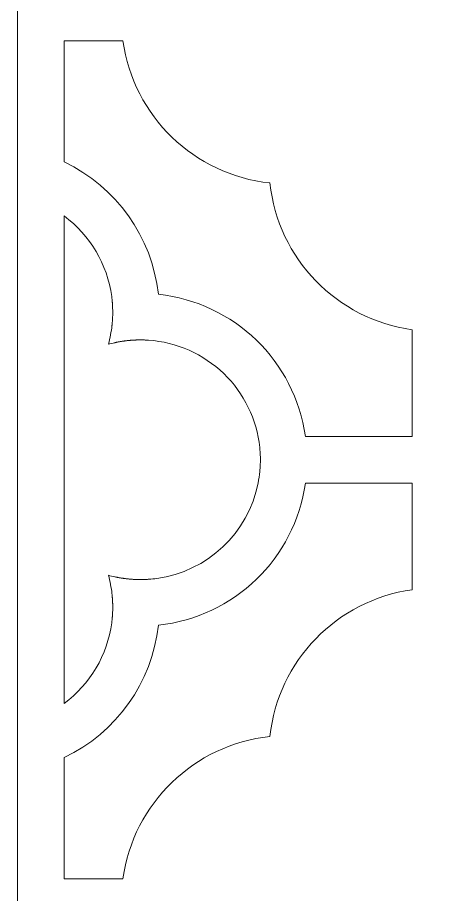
# Model space of a CAD drawing. Header units: centimetres. Extents: x -8.6 to 7.4, y -2.5 to 11.8.
# Drawn here: x -8.594 to -7.323, y -0.451 to 2.096 of the extents above; entities that cross this region are included whole.
import ezdxf

# ---------------------------------------------------------------- set-up
doc = ezdxf.new("R2010")
doc.units = ezdxf.units.CM
doc.header["$MEASUREMENT"] = 0
doc.layers.add('layer 1', color=7, linetype='Continuous')

msp = doc.modelspace()

# ---------------------------------------------------------------- linework, layer by layer
at = {"layer": 'layer 1', "lineweight": 9}
for points, knots in [([(-8.59369, 11.81631), (-8.59369, 11.81631), (-8.45848, 11.81631), (-8.45848, 11.81631), (-8.45848, 11.81631), (-8.45848, 11.81631), (-1.16645, 11.81631), (-1.16645, 11.81631), (-1.16645, 11.81631), (-1.16645, 11.81631), (-1.03124, 11.81631), (-1.03124, 11.81631), (-1.03124, 11.81631), (-1.03124, 11.81631), (-1.03124, 11.6811), (-1.03124, 11.6811), (-1.03124, 11.6811), (-1.03124, 11.6811), (-1.03124, -2.35212), (-1.03124, -2.35212), (-1.03124, -2.35212), (-1.03124, -2.35212), (-1.03124, -2.48733), (-1.03124, -2.48733), (-1.03124, -2.48733), (-1.03124, -2.48733), (-1.16645, -2.48733), (-1.16645, -2.48733), (-1.16645, -2.48733), (-1.16645, -2.48733), (-8.45848, -2.48733), (-8.45848, -2.48733), (-8.45848, -2.48733), (-8.45848, -2.48733), (-8.59369, -2.48733), (-8.59369, -2.48733), (-8.59369, -2.48733), (-8.59369, -2.48733), (-8.59369, -2.35212), (-8.59369, -2.35212), (-8.59369, -2.35212), (-8.59369, -2.35212), (-8.59369, 11.6811), (-8.59369, 11.6811), (-8.59369, 11.6811), (-8.59369, 11.6811), (-8.59369, 11.81631), (-8.59369, 11.81631)], [0, 0, 0, 0, 0.0769231, 0.0769231, 0.0769231, 0.0769231, 0.1538462, 0.1538462, 0.1538462, 0.1538462, 0.2307692, 0.2307692, 0.2307692, 0.2307692, 0.3076923, 0.3076923, 0.3076923, 0.3076923, 0.3846154, 0.3846154, 0.3846154, 0.3846154, 0.4615385, 0.4615385, 0.4615385, 0.4615385, 0.5384615, 0.5384615, 0.5384615, 0.5384615, 0.6153846, 0.6153846, 0.6153846, 0.6153846, 0.6923077, 0.6923077, 0.6923077, 0.6923077, 0.7692308, 0.7692308, 0.7692308, 0.7692308, 0.8461538, 0.8461538, 0.8461538, 0.8461538, 1, 1, 1, 1]), ([(-8.45848, 2.02809), (-8.45848, 2.02809), (-8.44548, 2.02809), (-8.44548, 2.02809), (-8.44548, 2.02809), (-8.44548, 2.02809), (-8.35329, 2.02809), (-8.35329, 2.02809), (-8.35329, 2.02809), (-8.35329, 2.02809), (-8.28814, 2.02809), (-8.28814, 2.02809), (-8.28814, 2.02809), (-8.25733, 1.8089), (-8.0818, 1.63877), (-7.86171, 1.61523), (-7.86171, 1.61523), (-7.83801, 1.39517), (-7.66808, 1.21946), (-7.44887, 1.18882), (-7.44887, 1.18882), (-7.44887, 1.18882), (-7.44887, 1.12353), (-7.44887, 1.12353), (-7.44887, 1.12353), (-7.44887, 1.12353), (-7.44887, 1.09024), (-7.44887, 1.09024), (-7.44887, 1.09024), (-7.44887, 1.09024), (-7.44887, 0.99169), (-7.44887, 0.99169), (-7.44887, 0.99169), (-7.44887, 0.99169), (-7.44887, 0.87888), (-7.44887, 0.87888), (-7.44887, 0.87888), (-7.44887, 0.87888), (-7.60384, 0.87888), (-7.60384, 0.87888), (-7.60384, 0.87888), (-7.60384, 0.87888), (-7.7588, 0.87888), (-7.7588, 0.87888), (-7.7588, 0.87888), (-7.78961, 1.09807), (-7.96514, 1.2682), (-8.18523, 1.29173), (-8.18523, 1.29173), (-8.20348, 1.45869), (-8.30679, 1.60417), (-8.45848, 1.67626), (-8.45848, 1.67626), (-8.45848, 1.67626), (-8.45848, 2.02809), (-8.45848, 2.02809)], [0, 0, 0, 0, 0.0666667, 0.0666667, 0.0666667, 0.0666667, 0.1333333, 0.1333333, 0.1333333, 0.1333333, 0.2, 0.2, 0.2, 0.2, 0.2666667, 0.2666667, 0.2666667, 0.2666667, 0.3333333, 0.3333333, 0.3333333, 0.3333333, 0.4, 0.4, 0.4, 0.4, 0.4666667, 0.4666667, 0.4666667, 0.4666667, 0.5333333, 0.5333333, 0.5333333, 0.5333333, 0.6, 0.6, 0.6, 0.6, 0.6666667, 0.6666667, 0.6666667, 0.6666667, 0.7333333, 0.7333333, 0.7333333, 0.7333333, 0.8, 0.8, 0.8, 0.8, 0.8666667, 0.8666667, 0.8666667, 0.8666667, 1, 1, 1, 1]), ([(-8.45848, 1.51931), (-8.38298, 1.46326), (-8.33328, 1.37902), (-8.32069, 1.28583), (-8.32069, 1.28583), (-8.32069, 1.28583), (-8.32049, 1.28436), (-8.32049, 1.28436), (-8.32049, 1.28436), (-8.32049, 1.28436), (-8.32032, 1.28289), (-8.32032, 1.28289), (-8.32032, 1.28289), (-8.32032, 1.28289), (-8.31996, 1.27993), (-8.31996, 1.27993), (-8.31996, 1.27993), (-8.31996, 1.27993), (-8.3197, 1.27772), (-8.3197, 1.27772), (-8.3197, 1.27772), (-8.3197, 1.27772), (-8.31953, 1.27627), (-8.31953, 1.27627), (-8.31953, 1.27627), (-8.31953, 1.27627), (-8.31932, 1.27403), (-8.31932, 1.27403), (-8.31932, 1.27403), (-8.31932, 1.27403), (-8.31914, 1.27215), (-8.31914, 1.27215), (-8.31914, 1.27215), (-8.31914, 1.27215), (-8.31898, 1.27034), (-8.31898, 1.27034), (-8.31898, 1.27034), (-8.31898, 1.27034), (-8.31886, 1.26885), (-8.31886, 1.26885), (-8.31886, 1.26885), (-8.31886, 1.26885), (-8.31875, 1.26759), (-8.31875, 1.26759), (-8.31875, 1.26759), (-8.31875, 1.26759), (-8.31862, 1.26587), (-8.31862, 1.26587), (-8.31862, 1.26587), (-8.31862, 1.26587), (-8.31818, 1.25918), (-8.31818, 1.25918), (-8.31818, 1.25918), (-8.31818, 1.25918), (-8.31809, 1.25769), (-8.31809, 1.25769), (-8.31809, 1.25769), (-8.31809, 1.25769), (-8.31804, 1.25619), (-8.31804, 1.25619), (-8.31804, 1.25619), (-8.31804, 1.25619), (-8.31795, 1.25469), (-8.31795, 1.25469), (-8.31795, 1.25469), (-8.31795, 1.25469), (-8.3179, 1.25319), (-8.3179, 1.25319), (-8.3179, 1.25319), (-8.3179, 1.25319), (-8.31783, 1.25099), (-8.31783, 1.25099), (-8.31783, 1.25099), (-8.31783, 1.25099), (-8.31769, 1.246), (-8.31769, 1.246), (-8.31769, 1.246), (-8.31769, 1.246), (-8.31768, 1.24412), (-8.31768, 1.24412), (-8.31768, 1.24412), (-8.31768, 1.24412), (-8.31762, 1.24185), (-8.31762, 1.24185), (-8.31762, 1.24185), (-8.31762, 1.24185), (-8.3176, 1.23961), (-8.3176, 1.23961), (-8.3176, 1.23961), (-8.3176, 1.23961), (-8.31762, 1.23811), (-8.31762, 1.23811), (-8.31762, 1.23811), (-8.31762, 1.23811), (-8.31762, 1.2366), (-8.31762, 1.2366), (-8.31762, 1.2366), (-8.31762, 1.2366), (-8.31768, 1.23509), (-8.31768, 1.23509), (-8.31768, 1.23509), (-8.31768, 1.23509), (-8.31768, 1.2336), (-8.31768, 1.2336), (-8.31768, 1.2336), (-8.31768, 1.2336), (-8.31771, 1.23209), (-8.31771, 1.23209), (-8.31771, 1.23209), (-8.31771, 1.23209), (-8.31774, 1.2306), (-8.31774, 1.2306), (-8.31774, 1.2306), (-8.31774, 1.2306), (-8.31778, 1.22909), (-8.31778, 1.22909), (-8.31778, 1.22909), (-8.31778, 1.22909), (-8.31783, 1.22761), (-8.31783, 1.22761), (-8.31783, 1.22761), (-8.31783, 1.22761), (-8.3179, 1.2261), (-8.3179, 1.2261), (-8.3179, 1.2261), (-8.3179, 1.2261), (-8.31795, 1.22461), (-8.31795, 1.22461), (-8.31795, 1.22461), (-8.31795, 1.22461), (-8.31804, 1.2231), (-8.31804, 1.2231), (-8.31804, 1.2231), (-8.31804, 1.2231), (-8.31809, 1.22164), (-8.31809, 1.22164), (-8.31809, 1.22164), (-8.31809, 1.22164), (-8.31818, 1.22013), (-8.31818, 1.22013), (-8.31818, 1.22013), (-8.31818, 1.22013), (-8.31825, 1.21866), (-8.31825, 1.21866), (-8.31825, 1.21866), (-8.31825, 1.21866), (-8.31835, 1.21716), (-8.31835, 1.21716), (-8.31835, 1.21716), (-8.31835, 1.21716), (-8.31843, 1.2157), (-8.31843, 1.2157), (-8.31843, 1.2157), (-8.31843, 1.2157), (-8.31855, 1.21419), (-8.31855, 1.21419), (-8.31855, 1.21419), (-8.31855, 1.21419), (-8.31865, 1.21274), (-8.31865, 1.21274), (-8.31865, 1.21274), (-8.31865, 1.21274), (-8.31878, 1.21123), (-8.31878, 1.21123), (-8.31878, 1.21123), (-8.31878, 1.21123), (-8.3189, 1.20977), (-8.3189, 1.20977), (-8.3189, 1.20977), (-8.3189, 1.20977), (-8.31906, 1.20828), (-8.31906, 1.20828), (-8.31906, 1.20828), (-8.31906, 1.20828), (-8.31917, 1.20681), (-8.31917, 1.20681), (-8.31917, 1.20681), (-8.31917, 1.20681), (-8.31931, 1.20535), (-8.31931, 1.20535), (-8.31931, 1.20535), (-8.31931, 1.20535), (-8.31943, 1.2039), (-8.31943, 1.2039), (-8.31943, 1.2039), (-8.31943, 1.2039), (-8.3196, 1.20242), (-8.3196, 1.20242), (-8.3196, 1.20242), (-8.3196, 1.20242), (-8.31976, 1.20096), (-8.31976, 1.20096), (-8.31976, 1.20096), (-8.32177, 1.18266), (-8.32525, 1.16454), (-8.33016, 1.1468), (-8.33016, 1.1468), (-8.32414, 1.14843), (-8.31808, 1.14991), (-8.31199, 1.15125), (-8.31199, 1.15125), (-8.31199, 1.15125), (-8.31057, 1.15157), (-8.31057, 1.15157), (-8.31057, 1.15157), (-8.31057, 1.15157), (-8.30915, 1.15185), (-8.30915, 1.15185), (-8.30915, 1.15185), (-8.30915, 1.15185), (-8.30773, 1.15218), (-8.30773, 1.15218), (-8.30773, 1.15218), (-8.30773, 1.15218), (-8.30631, 1.15244), (-8.30631, 1.15244), (-8.30631, 1.15244), (-8.30631, 1.15244), (-8.3049, 1.15273), (-8.3049, 1.15273), (-8.3049, 1.15273), (-8.3049, 1.15273), (-8.30348, 1.15301), (-8.30348, 1.15301), (-8.30348, 1.15301), (-8.30348, 1.15301), (-8.30205, 1.15329), (-8.30205, 1.15329), (-8.30205, 1.15329), (-8.30205, 1.15329), (-8.30063, 1.15354), (-8.30063, 1.15354), (-8.30063, 1.15354), (-8.30063, 1.15354), (-8.29918, 1.15381), (-8.29918, 1.15381), (-8.29918, 1.15381), (-8.29918, 1.15381), (-8.29777, 1.15406), (-8.29777, 1.15406), (-8.29777, 1.15406), (-8.29777, 1.15406), (-8.29631, 1.15433), (-8.29631, 1.15433), (-8.29631, 1.15433), (-8.29631, 1.15433), (-8.29489, 1.15454), (-8.29489, 1.15454), (-8.29489, 1.15454), (-8.29489, 1.15454), (-8.29344, 1.15479), (-8.29344, 1.15479), (-8.29344, 1.15479), (-8.29344, 1.15479), (-8.292, 1.15502), (-8.292, 1.15502), (-8.292, 1.15502), (-8.292, 1.15502), (-8.29055, 1.15526), (-8.29055, 1.15526), (-8.29055, 1.15526), (-8.29055, 1.15526), (-8.28912, 1.15547), (-8.28912, 1.15547), (-8.28912, 1.15547), (-8.28912, 1.15547), (-8.28766, 1.15569), (-8.28766, 1.15569), (-8.28766, 1.15569), (-8.28766, 1.15569), (-8.28619, 1.1559), (-8.28619, 1.1559), (-8.28619, 1.1559), (-8.28619, 1.1559), (-8.28474, 1.15612), (-8.28474, 1.15612), (-8.28474, 1.15612), (-8.28474, 1.15612), (-8.2833, 1.15628), (-8.2833, 1.15628), (-8.2833, 1.15628), (-8.2833, 1.15628), (-8.28184, 1.1565), (-8.28184, 1.1565), (-8.28184, 1.1565), (-8.28184, 1.1565), (-8.28038, 1.15665), (-8.28038, 1.15665), (-8.28038, 1.15665), (-8.28038, 1.15665), (-8.27892, 1.15686), (-8.27892, 1.15686), (-8.27892, 1.15686), (-8.27892, 1.15686), (-8.27747, 1.15703), (-8.27747, 1.15703), (-8.27747, 1.15703), (-8.27747, 1.15703), (-8.276, 1.1572), (-8.276, 1.1572), (-8.276, 1.1572), (-8.276, 1.1572), (-8.27454, 1.15735), (-8.27454, 1.15735), (-8.27454, 1.15735), (-8.27454, 1.15735), (-8.27306, 1.15752), (-8.27306, 1.15752), (-8.27306, 1.15752), (-8.27306, 1.15752), (-8.27161, 1.15764), (-8.27161, 1.15764), (-8.27161, 1.15764), (-8.27161, 1.15764), (-8.27015, 1.15779), (-8.27015, 1.15779), (-8.27015, 1.15779), (-8.27015, 1.15779), (-8.26869, 1.15792), (-8.26869, 1.15792), (-8.26869, 1.15792), (-8.26869, 1.15792), (-8.26719, 1.15805), (-8.26719, 1.15805), (-8.26719, 1.15805), (-8.26719, 1.15805), (-8.26573, 1.15818), (-8.26573, 1.15818), (-8.26573, 1.15818), (-8.26573, 1.15818), (-8.26422, 1.15831), (-8.26422, 1.15831), (-8.26422, 1.15831), (-8.26422, 1.15831), (-8.26277, 1.15841), (-8.26277, 1.15841), (-8.26277, 1.15841), (-8.26277, 1.15841), (-8.26126, 1.15853), (-8.26126, 1.15853), (-8.26126, 1.15853), (-8.26126, 1.15853), (-8.25981, 1.15862), (-8.25981, 1.15862), (-8.25981, 1.15862), (-8.25981, 1.15862), (-8.2583, 1.15871), (-8.2583, 1.15871), (-8.2583, 1.15871), (-8.2583, 1.15871), (-8.25683, 1.1588), (-8.25683, 1.1588), (-8.25683, 1.1588), (-8.25683, 1.1588), (-8.25532, 1.15887), (-8.25532, 1.15887), (-8.25532, 1.15887), (-8.25532, 1.15887), (-8.25386, 1.15892), (-8.25386, 1.15892), (-8.25386, 1.15892), (-8.25386, 1.15892), (-8.25235, 1.15901), (-8.25235, 1.15901), (-8.25235, 1.15901), (-8.25235, 1.15901), (-8.25086, 1.15906), (-8.25086, 1.15906), (-8.25086, 1.15906), (-8.25086, 1.15906), (-8.24935, 1.15915), (-8.24935, 1.15915), (-8.24935, 1.15915), (-8.24935, 1.15915), (-8.24787, 1.15918), (-8.24787, 1.15918), (-8.24787, 1.15918), (-8.24787, 1.15918), (-8.24636, 1.15922), (-8.24636, 1.15922), (-8.24636, 1.15922), (-8.24636, 1.15922), (-8.24487, 1.15925), (-8.24487, 1.15925), (-8.24487, 1.15925), (-8.24487, 1.15925), (-8.24336, 1.15928), (-8.24336, 1.15928), (-8.24336, 1.15928), (-8.24336, 1.15928), (-8.24187, 1.15928), (-8.24187, 1.15928), (-8.24187, 1.15928), (-8.24187, 1.15928), (-8.24036, 1.15934), (-8.24036, 1.15934), (-8.24036, 1.15934), (-8.24036, 1.15934), (-8.23887, 1.15934), (-8.23887, 1.15934), (-8.23887, 1.15934), (-8.23887, 1.15934), (-8.23735, 1.15936), (-8.23735, 1.15936), (-8.23735, 1.15936), (-8.23735, 1.15936), (-8.23584, 1.15934), (-8.23584, 1.15934), (-8.23584, 1.15934), (-8.23584, 1.15934), (-8.23402, 1.15932), (-8.23402, 1.15932), (-8.23402, 1.15932), (-8.23402, 1.15932), (-8.23208, 1.15928), (-8.23208, 1.15928), (-8.23208, 1.15928), (-8.23208, 1.15928), (-8.22564, 1.15913), (-8.22564, 1.15913), (-8.22564, 1.15913), (-8.22564, 1.15913), (-8.22379, 1.15905), (-8.22379, 1.15905), (-8.22379, 1.15905), (-8.22379, 1.15905), (-8.21706, 1.15872), (-8.21706, 1.15872), (-8.21706, 1.15872), (-8.21706, 1.15872), (-8.21557, 1.15863), (-8.21557, 1.15863), (-8.21557, 1.15863), (-8.21557, 1.15863), (-8.21406, 1.15855), (-8.21406, 1.15855), (-8.21406, 1.15855), (-8.13213, 1.15292), (-8.05477, 1.11854), (-7.99565, 1.06154), (-7.99565, 1.06154), (-7.93652, 1.00452), (-7.89948, 0.92836), (-7.8911, 0.84664), (-7.8911, 0.84664), (-7.8911, 0.84664), (-7.8906, 0.84136), (-7.8906, 0.84136), (-7.8906, 0.84136), (-7.8906, 0.84136), (-7.89043, 0.83923), (-7.89043, 0.83923), (-7.89043, 0.83923), (-7.89006, 0.83443), (-7.88977, 0.82962), (-7.88957, 0.8248), (-7.88957, 0.8248), (-7.88957, 0.8248), (-7.88952, 0.82319), (-7.88952, 0.82319), (-7.88952, 0.82319), (-7.88952, 0.82319), (-7.88943, 0.82105), (-7.88943, 0.82105), (-7.88943, 0.82105), (-7.88943, 0.82105), (-7.88935, 0.81797), (-7.88935, 0.81797), (-7.88935, 0.81797), (-7.88935, 0.81797), (-7.88934, 0.81631), (-7.88934, 0.81631), (-7.88934, 0.81631), (-7.88934, 0.81631), (-7.8893, 0.81457), (-7.8893, 0.81457), (-7.8893, 0.81457), (-7.8893, 0.81457), (-7.88929, 0.81237), (-7.88929, 0.81237), (-7.88929, 0.81237), (-7.88929, 0.81237), (-7.88929, 0.81022), (-7.88929, 0.81022), (-7.88929, 0.81022), (-7.88929, 0.81022), (-7.8893, 0.80808), (-7.8893, 0.80808), (-7.8893, 0.80808), (-7.8893, 0.80808), (-7.88934, 0.80635), (-7.88934, 0.80635), (-7.88934, 0.80635), (-7.88934, 0.80635), (-7.88935, 0.80483), (-7.88935, 0.80483), (-7.88935, 0.80483), (-7.88935, 0.80483), (-7.88939, 0.80268), (-7.88939, 0.80268), (-7.88939, 0.80268), (-7.88939, 0.80268), (-7.88947, 0.80051), (-7.88947, 0.80051), (-7.88947, 0.80051), (-7.88947, 0.80051), (-7.88952, 0.79903), (-7.88952, 0.79903), (-7.88952, 0.79903), (-7.88973, 0.79346), (-7.89006, 0.7879), (-7.89051, 0.78234), (-7.89051, 0.78234), (-7.89051, 0.78234), (-7.89097, 0.77702), (-7.89097, 0.77702), (-7.89097, 0.77702), (-7.89212, 0.76586), (-7.89376, 0.75474), (-7.89588, 0.74372), (-7.89588, 0.74372), (-7.92451, 0.59807), (-8.04272, 0.48667), (-8.18977, 0.46649), (-8.18977, 0.46649), (-8.19747, 0.46543), (-8.2052, 0.46464), (-8.21296, 0.4641), (-8.21296, 0.4641), (-8.21296, 0.4641), (-8.21479, 0.46398), (-8.21479, 0.46398), (-8.21479, 0.46398), (-8.21479, 0.46398), (-8.2163, 0.46388), (-8.2163, 0.46388), (-8.2163, 0.46388), (-8.2163, 0.46388), (-8.22379, 0.46351), (-8.22379, 0.46351), (-8.22379, 0.46351), (-8.22379, 0.46351), (-8.22564, 0.46344), (-8.22564, 0.46344), (-8.22564, 0.46344), (-8.22564, 0.46344), (-8.23097, 0.46329), (-8.23097, 0.46329), (-8.23097, 0.46329), (-8.23097, 0.46329), (-8.23284, 0.46327), (-8.23284, 0.46327), (-8.23284, 0.46327), (-8.23284, 0.46327), (-8.23511, 0.46324), (-8.23511, 0.46324), (-8.23511, 0.46324), (-8.23511, 0.46324), (-8.23735, 0.4632), (-8.23735, 0.4632), (-8.23735, 0.4632), (-8.23735, 0.4632), (-8.23887, 0.46324), (-8.23887, 0.46324), (-8.23887, 0.46324), (-8.23887, 0.46324), (-8.24036, 0.46324), (-8.24036, 0.46324), (-8.24036, 0.46324), (-8.24036, 0.46324), (-8.24187, 0.46327), (-8.24187, 0.46327), (-8.24187, 0.46327), (-8.24187, 0.46327), (-8.24336, 0.46327), (-8.24336, 0.46327), (-8.24336, 0.46327), (-8.24336, 0.46327), (-8.24487, 0.46331), (-8.24487, 0.46331), (-8.24487, 0.46331), (-8.24487, 0.46331), (-8.24636, 0.46334), (-8.24636, 0.46334), (-8.24636, 0.46334), (-8.24636, 0.46334), (-8.24787, 0.46337), (-8.24787, 0.46337), (-8.24787, 0.46337), (-8.24787, 0.46337), (-8.24935, 0.46342), (-8.24935, 0.46342), (-8.24935, 0.46342), (-8.24935, 0.46342), (-8.25086, 0.4635), (-8.25086, 0.4635), (-8.25086, 0.4635), (-8.25086, 0.4635), (-8.25235, 0.46355), (-8.25235, 0.46355), (-8.25235, 0.46355), (-8.25235, 0.46355), (-8.25386, 0.46364), (-8.25386, 0.46364), (-8.25386, 0.46364), (-8.25386, 0.46364), (-8.25532, 0.46369), (-8.25532, 0.46369), (-8.25532, 0.46369), (-8.25532, 0.46369), (-8.25683, 0.46378), (-8.25683, 0.46378), (-8.25683, 0.46378), (-8.25683, 0.46378), (-8.25829, 0.46385), (-8.25829, 0.46385), (-8.25829, 0.46385), (-8.25829, 0.46385), (-8.25979, 0.46395), (-8.25979, 0.46395), (-8.25979, 0.46395), (-8.25979, 0.46395), (-8.26125, 0.46403), (-8.26125, 0.46403), (-8.26125, 0.46403), (-8.26125, 0.46403), (-8.26276, 0.46415), (-8.26276, 0.46415), (-8.26276, 0.46415), (-8.26276, 0.46415), (-8.26421, 0.46425), (-8.26421, 0.46425), (-8.26421, 0.46425), (-8.26421, 0.46425), (-8.26572, 0.46438), (-8.26572, 0.46438), (-8.26572, 0.46438), (-8.26572, 0.46438), (-8.26717, 0.4645), (-8.26717, 0.4645), (-8.26717, 0.4645), (-8.26717, 0.4645), (-8.26866, 0.46465), (-8.26866, 0.46465), (-8.26866, 0.46465), (-8.26866, 0.46465), (-8.27012, 0.46477), (-8.27012, 0.46477), (-8.27012, 0.46477), (-8.27012, 0.46477), (-8.27158, 0.46492), (-8.27158, 0.46492), (-8.27158, 0.46492), (-8.27158, 0.46492), (-8.27304, 0.46504), (-8.27304, 0.46504), (-8.27304, 0.46504), (-8.27304, 0.46504), (-8.27452, 0.46521), (-8.27452, 0.46521), (-8.27452, 0.46521), (-8.27452, 0.46521), (-8.27597, 0.46537), (-8.27597, 0.46537), (-8.27597, 0.46537), (-8.27597, 0.46537), (-8.27743, 0.46555), (-8.27743, 0.46555), (-8.27743, 0.46555), (-8.27743, 0.46555), (-8.2789, 0.46571), (-8.2789, 0.46571), (-8.2789, 0.46571), (-8.2789, 0.46571), (-8.28035, 0.46591), (-8.28035, 0.46591), (-8.28035, 0.46591), (-8.28035, 0.46591), (-8.28181, 0.46607), (-8.28181, 0.46607), (-8.28181, 0.46607), (-8.28181, 0.46607), (-8.28328, 0.46627), (-8.28328, 0.46627), (-8.28328, 0.46627), (-8.28328, 0.46627), (-8.2847, 0.46644), (-8.2847, 0.46644), (-8.2847, 0.46644), (-8.2847, 0.46644), (-8.28615, 0.46666), (-8.28615, 0.46666), (-8.28615, 0.46666), (-8.28615, 0.46666), (-8.28761, 0.46686), (-8.28761, 0.46686), (-8.28761, 0.46686), (-8.28761, 0.46686), (-8.28908, 0.4671), (-8.28908, 0.4671), (-8.28908, 0.4671), (-8.28908, 0.4671), (-8.29051, 0.4673), (-8.29051, 0.4673), (-8.29051, 0.4673), (-8.29051, 0.4673), (-8.29197, 0.46754), (-8.29197, 0.46754), (-8.29197, 0.46754), (-8.29197, 0.46754), (-8.29338, 0.46777), (-8.29338, 0.46777), (-8.29338, 0.46777), (-8.29338, 0.46777), (-8.29485, 0.46802), (-8.29485, 0.46802), (-8.29485, 0.46802), (-8.29485, 0.46802), (-8.29627, 0.46823), (-8.29627, 0.46823), (-8.29627, 0.46823), (-8.29627, 0.46823), (-8.29773, 0.46851), (-8.29773, 0.46851), (-8.29773, 0.46851), (-8.29773, 0.46851), (-8.29915, 0.46875), (-8.29915, 0.46875), (-8.29915, 0.46875), (-8.29915, 0.46875), (-8.30058, 0.46904), (-8.30058, 0.46904), (-8.30058, 0.46904), (-8.30058, 0.46904), (-8.302, 0.46927), (-8.302, 0.46927), (-8.302, 0.46927), (-8.302, 0.46927), (-8.30341, 0.46956), (-8.30341, 0.46956), (-8.30341, 0.46956), (-8.30341, 0.46956), (-8.30485, 0.46983), (-8.30485, 0.46983), (-8.30485, 0.46983), (-8.30485, 0.46983), (-8.30626, 0.47011), (-8.30626, 0.47011), (-8.30626, 0.47011), (-8.30626, 0.47011), (-8.30768, 0.47038), (-8.30768, 0.47038), (-8.30768, 0.47038), (-8.30768, 0.47038), (-8.3091, 0.4707), (-8.3091, 0.4707), (-8.3091, 0.4707), (-8.3091, 0.4707), (-8.31052, 0.47099), (-8.31052, 0.47099), (-8.31052, 0.47099), (-8.31052, 0.47099), (-8.31194, 0.47132), (-8.31194, 0.47132), (-8.31194, 0.47132), (-8.31803, 0.47263), (-8.32408, 0.47412), (-8.33009, 0.47576), (-8.33009, 0.47576), (-8.32524, 0.45801), (-8.32179, 0.43989), (-8.31977, 0.4216), (-8.31977, 0.4216), (-8.31977, 0.4216), (-8.31961, 0.42014), (-8.31961, 0.42014), (-8.31961, 0.42014), (-8.31961, 0.42014), (-8.31945, 0.41867), (-8.31945, 0.41867), (-8.31945, 0.41867), (-8.31945, 0.41867), (-8.31932, 0.4172), (-8.31932, 0.4172), (-8.31932, 0.4172), (-8.31932, 0.4172), (-8.31917, 0.41575), (-8.31917, 0.41575), (-8.31917, 0.41575), (-8.31917, 0.41575), (-8.31906, 0.41429), (-8.31906, 0.41429), (-8.31906, 0.41429), (-8.31906, 0.41429), (-8.3189, 0.41279), (-8.3189, 0.41279), (-8.3189, 0.41279), (-8.3189, 0.41279), (-8.31878, 0.41133), (-8.31878, 0.41133), (-8.31878, 0.41133), (-8.31878, 0.41133), (-8.31865, 0.40982), (-8.31865, 0.40982), (-8.31865, 0.40982), (-8.31865, 0.40982), (-8.31855, 0.40837), (-8.31855, 0.40837), (-8.31855, 0.40837), (-8.31855, 0.40837), (-8.31843, 0.40686), (-8.31843, 0.40686), (-8.31843, 0.40686), (-8.31843, 0.40686), (-8.31835, 0.4054), (-8.31835, 0.4054), (-8.31835, 0.4054), (-8.31835, 0.4054), (-8.31825, 0.40391), (-8.31825, 0.40391), (-8.31825, 0.40391), (-8.31825, 0.40391), (-8.31818, 0.40243), (-8.31818, 0.40243), (-8.31818, 0.40243), (-8.31818, 0.40243), (-8.31809, 0.40093), (-8.31809, 0.40093), (-8.31809, 0.40093), (-8.31809, 0.40093), (-8.31804, 0.39945), (-8.31804, 0.39945), (-8.31804, 0.39945), (-8.31804, 0.39945), (-8.31795, 0.39796), (-8.31795, 0.39796), (-8.31795, 0.39796), (-8.31795, 0.39796), (-8.3179, 0.39645), (-8.3179, 0.39645), (-8.3179, 0.39645), (-8.3179, 0.39645), (-8.31783, 0.39495), (-8.31783, 0.39495), (-8.31783, 0.39495), (-8.31783, 0.39495), (-8.31778, 0.39347), (-8.31778, 0.39347), (-8.31778, 0.39347), (-8.31778, 0.39347), (-8.31774, 0.39196), (-8.31774, 0.39196), (-8.31774, 0.39196), (-8.31774, 0.39196), (-8.31771, 0.39047), (-8.31771, 0.39047), (-8.31771, 0.39047), (-8.31771, 0.39047), (-8.31768, 0.38896), (-8.31768, 0.38896), (-8.31768, 0.38896), (-8.31768, 0.38896), (-8.31768, 0.38747), (-8.31768, 0.38747), (-8.31768, 0.38747), (-8.31768, 0.38747), (-8.31762, 0.38596), (-8.31762, 0.38596), (-8.31762, 0.38596), (-8.31762, 0.38596), (-8.31762, 0.38447), (-8.31762, 0.38447), (-8.31762, 0.38447), (-8.31762, 0.38447), (-8.3176, 0.38295), (-8.3176, 0.38295), (-8.3176, 0.38295), (-8.3176, 0.38295), (-8.31762, 0.38145), (-8.31762, 0.38145), (-8.31762, 0.38145), (-8.31762, 0.38145), (-8.31765, 0.37962), (-8.31765, 0.37962), (-8.31765, 0.37962), (-8.31765, 0.37962), (-8.31768, 0.37768), (-8.31768, 0.37768), (-8.31768, 0.37768), (-8.31768, 0.37768), (-8.31778, 0.3726), (-8.31778, 0.3726), (-8.31778, 0.3726), (-8.31778, 0.3726), (-8.3179, 0.36938), (-8.3179, 0.36938), (-8.3179, 0.36938), (-8.3179, 0.36938), (-8.31795, 0.36787), (-8.31795, 0.36787), (-8.31795, 0.36787), (-8.31795, 0.36787), (-8.31804, 0.36638), (-8.31804, 0.36638), (-8.31804, 0.36638), (-8.31804, 0.36638), (-8.31808, 0.36506), (-8.31808, 0.36506), (-8.31808, 0.36506), (-8.31808, 0.36506), (-8.31818, 0.36339), (-8.31818, 0.36339), (-8.31818, 0.36339), (-8.31818, 0.36339), (-8.3186, 0.35686), (-8.3186, 0.35686), (-8.3186, 0.35686), (-8.3186, 0.35686), (-8.31874, 0.35519), (-8.31874, 0.35519), (-8.31874, 0.35519), (-8.31874, 0.35519), (-8.31886, 0.35371), (-8.31886, 0.35371), (-8.31886, 0.35371), (-8.31886, 0.35371), (-8.31898, 0.35222), (-8.31898, 0.35222), (-8.31898, 0.35222), (-8.31898, 0.35222), (-8.31913, 0.35076), (-8.31913, 0.35076), (-8.31913, 0.35076), (-8.31913, 0.35076), (-8.31924, 0.34934), (-8.31924, 0.34934), (-8.31924, 0.34934), (-8.31924, 0.34934), (-8.31943, 0.34725), (-8.31943, 0.34725), (-8.31943, 0.34725), (-8.31943, 0.34725), (-8.31962, 0.34556), (-8.31962, 0.34556), (-8.31962, 0.34556), (-8.31962, 0.34556), (-8.31987, 0.34335), (-8.31987, 0.34335), (-8.31987, 0.34335), (-8.31987, 0.34335), (-8.3202, 0.34067), (-8.3202, 0.34067), (-8.3202, 0.34067), (-8.3202, 0.34067), (-8.3204, 0.33894), (-8.3204, 0.33894), (-8.3204, 0.33894), (-8.3204, 0.33894), (-8.3206, 0.33747), (-8.3206, 0.33747), (-8.3206, 0.33747), (-8.33305, 0.24403), (-8.38282, 0.15955), (-8.45848, 0.10332), (-8.45848, 0.10332), (-8.45848, 0.10332), (-8.45848, 1.51931), (-8.45848, 1.51931)], [0, 0, 0, 0, 0.0041152, 0.0041152, 0.0041152, 0.0041152, 0.0082305, 0.0082305, 0.0082305, 0.0082305, 0.0123457, 0.0123457, 0.0123457, 0.0123457, 0.0164609, 0.0164609, 0.0164609, 0.0164609, 0.0205761, 0.0205761, 0.0205761, 0.0205761, 0.0246914, 0.0246914, 0.0246914, 0.0246914, 0.0288066, 0.0288066, 0.0288066, 0.0288066, 0.0329218, 0.0329218, 0.0329218, 0.0329218, 0.037037, 0.037037, 0.037037, 0.037037, 0.0411523, 0.0411523, 0.0411523, 0.0411523, 0.0452675, 0.0452675, 0.0452675, 0.0452675, 0.0493827, 0.0493827, 0.0493827, 0.0493827, 0.0534979, 0.0534979, 0.0534979, 0.0534979, 0.0576132, 0.0576132, 0.0576132, 0.0576132, 0.0617284, 0.0617284, 0.0617284, 0.0617284, 0.0658436, 0.0658436, 0.0658436, 0.0658436, 0.0699588, 0.0699588, 0.0699588, 0.0699588, 0.0740741, 0.0740741, 0.0740741, 0.0740741, 0.0781893, 0.0781893, 0.0781893, 0.0781893, 0.0823045, 0.0823045, 0.0823045, 0.0823045, 0.0864198, 0.0864198, 0.0864198, 0.0864198, 0.090535, 0.090535, 0.090535, 0.090535, 0.0946502, 0.0946502, 0.0946502, 0.0946502, 0.0987654, 0.0987654, 0.0987654, 0.0987654, 0.1028807, 0.1028807, 0.1028807, 0.1028807, 0.1069959, 0.1069959, 0.1069959, 0.1069959, 0.1111111, 0.1111111, 0.1111111, 0.1111111, 0.1152263, 0.1152263, 0.1152263, 0.1152263, 0.1193416, 0.1193416, 0.1193416, 0.1193416, 0.1234568, 0.1234568, 0.1234568, 0.1234568, 0.127572, 0.127572, 0.127572, 0.127572, 0.1316872, 0.1316872, 0.1316872, 0.1316872, 0.1358025, 0.1358025, 0.1358025, 0.1358025, 0.1399177, 0.1399177, 0.1399177, 0.1399177, 0.1440329, 0.1440329, 0.1440329, 0.1440329, 0.1481481, 0.1481481, 0.1481481, 0.1481481, 0.1522634, 0.1522634, 0.1522634, 0.1522634, 0.1563786, 0.1563786, 0.1563786, 0.1563786, 0.1604938, 0.1604938, 0.1604938, 0.1604938, 0.1646091, 0.1646091, 0.1646091, 0.1646091, 0.1687243, 0.1687243, 0.1687243, 0.1687243, 0.1728395, 0.1728395, 0.1728395, 0.1728395, 0.1769547, 0.1769547, 0.1769547, 0.1769547, 0.18107, 0.18107, 0.18107, 0.18107, 0.1851852, 0.1851852, 0.1851852, 0.1851852, 0.1893004, 0.1893004, 0.1893004, 0.1893004, 0.1934156, 0.1934156, 0.1934156, 0.1934156, 0.1975309, 0.1975309, 0.1975309, 0.1975309, 0.2016461, 0.2016461, 0.2016461, 0.2016461, 0.2057613, 0.2057613, 0.2057613, 0.2057613, 0.2098765, 0.2098765, 0.2098765, 0.2098765, 0.2139918, 0.2139918, 0.2139918, 0.2139918, 0.218107, 0.218107, 0.218107, 0.218107, 0.2222222, 0.2222222, 0.2222222, 0.2222222, 0.2263374, 0.2263374, 0.2263374, 0.2263374, 0.2304527, 0.2304527, 0.2304527, 0.2304527, 0.2345679, 0.2345679, 0.2345679, 0.2345679, 0.2386831, 0.2386831, 0.2386831, 0.2386831, 0.2427984, 0.2427984, 0.2427984, 0.2427984, 0.2469136, 0.2469136, 0.2469136, 0.2469136, 0.2510288, 0.2510288, 0.2510288, 0.2510288, 0.255144, 0.255144, 0.255144, 0.255144, 0.2592593, 0.2592593, 0.2592593, 0.2592593, 0.2633745, 0.2633745, 0.2633745, 0.2633745, 0.2674897, 0.2674897, 0.2674897, 0.2674897, 0.2716049, 0.2716049, 0.2716049, 0.2716049, 0.2757202, 0.2757202, 0.2757202, 0.2757202, 0.2798354, 0.2798354, 0.2798354, 0.2798354, 0.2839506, 0.2839506, 0.2839506, 0.2839506, 0.2880658, 0.2880658, 0.2880658, 0.2880658, 0.2921811, 0.2921811, 0.2921811, 0.2921811, 0.2962963, 0.2962963, 0.2962963, 0.2962963, 0.3004115, 0.3004115, 0.3004115, 0.3004115, 0.3045267, 0.3045267, 0.3045267, 0.3045267, 0.308642, 0.308642, 0.308642, 0.308642, 0.3127572, 0.3127572, 0.3127572, 0.3127572, 0.3168724, 0.3168724, 0.3168724, 0.3168724, 0.3209877, 0.3209877, 0.3209877, 0.3209877, 0.3251029, 0.3251029, 0.3251029, 0.3251029, 0.3292181, 0.3292181, 0.3292181, 0.3292181, 0.3333333, 0.3333333, 0.3333333, 0.3333333, 0.3374486, 0.3374486, 0.3374486, 0.3374486, 0.3415638, 0.3415638, 0.3415638, 0.3415638, 0.345679, 0.345679, 0.345679, 0.345679, 0.3497942, 0.3497942, 0.3497942, 0.3497942, 0.3539095, 0.3539095, 0.3539095, 0.3539095, 0.3580247, 0.3580247, 0.3580247, 0.3580247, 0.3621399, 0.3621399, 0.3621399, 0.3621399, 0.3662551, 0.3662551, 0.3662551, 0.3662551, 0.3703704, 0.3703704, 0.3703704, 0.3703704, 0.3744856, 0.3744856, 0.3744856, 0.3744856, 0.3786008, 0.3786008, 0.3786008, 0.3786008, 0.382716, 0.382716, 0.382716, 0.382716, 0.3868313, 0.3868313, 0.3868313, 0.3868313, 0.3909465, 0.3909465, 0.3909465, 0.3909465, 0.3950617, 0.3950617, 0.3950617, 0.3950617, 0.399177, 0.399177, 0.399177, 0.399177, 0.4032922, 0.4032922, 0.4032922, 0.4032922, 0.4074074, 0.4074074, 0.4074074, 0.4074074, 0.4115226, 0.4115226, 0.4115226, 0.4115226, 0.4156379, 0.4156379, 0.4156379, 0.4156379, 0.4197531, 0.4197531, 0.4197531, 0.4197531, 0.4238683, 0.4238683, 0.4238683, 0.4238683, 0.4279835, 0.4279835, 0.4279835, 0.4279835, 0.4320988, 0.4320988, 0.4320988, 0.4320988, 0.436214, 0.436214, 0.436214, 0.436214, 0.4403292, 0.4403292, 0.4403292, 0.4403292, 0.4444444, 0.4444444, 0.4444444, 0.4444444, 0.4485597, 0.4485597, 0.4485597, 0.4485597, 0.4526749, 0.4526749, 0.4526749, 0.4526749, 0.4567901, 0.4567901, 0.4567901, 0.4567901, 0.4609053, 0.4609053, 0.4609053, 0.4609053, 0.4650206, 0.4650206, 0.4650206, 0.4650206, 0.4691358, 0.4691358, 0.4691358, 0.4691358, 0.473251, 0.473251, 0.473251, 0.473251, 0.4773663, 0.4773663, 0.4773663, 0.4773663, 0.4814815, 0.4814815, 0.4814815, 0.4814815, 0.4855967, 0.4855967, 0.4855967, 0.4855967, 0.4897119, 0.4897119, 0.4897119, 0.4897119, 0.4938272, 0.4938272, 0.4938272, 0.4938272, 0.4979424, 0.4979424, 0.4979424, 0.4979424, 0.5020576, 0.5020576, 0.5020576, 0.5020576, 0.5061728, 0.5061728, 0.5061728, 0.5061728, 0.5102881, 0.5102881, 0.5102881, 0.5102881, 0.5144033, 0.5144033, 0.5144033, 0.5144033, 0.5185185, 0.5185185, 0.5185185, 0.5185185, 0.5226337, 0.5226337, 0.5226337, 0.5226337, 0.526749, 0.526749, 0.526749, 0.526749, 0.5308642, 0.5308642, 0.5308642, 0.5308642, 0.5349794, 0.5349794, 0.5349794, 0.5349794, 0.5390947, 0.5390947, 0.5390947, 0.5390947, 0.5432099, 0.5432099, 0.5432099, 0.5432099, 0.5473251, 0.5473251, 0.5473251, 0.5473251, 0.5514403, 0.5514403, 0.5514403, 0.5514403, 0.5555556, 0.5555556, 0.5555556, 0.5555556, 0.5596708, 0.5596708, 0.5596708, 0.5596708, 0.563786, 0.563786, 0.563786, 0.563786, 0.5679012, 0.5679012, 0.5679012, 0.5679012, 0.5720165, 0.5720165, 0.5720165, 0.5720165, 0.5761317, 0.5761317, 0.5761317, 0.5761317, 0.5802469, 0.5802469, 0.5802469, 0.5802469, 0.5843621, 0.5843621, 0.5843621, 0.5843621, 0.5884774, 0.5884774, 0.5884774, 0.5884774, 0.5925926, 0.5925926, 0.5925926, 0.5925926, 0.5967078, 0.5967078, 0.5967078, 0.5967078, 0.600823, 0.600823, 0.600823, 0.600823, 0.6049383, 0.6049383, 0.6049383, 0.6049383, 0.6090535, 0.6090535, 0.6090535, 0.6090535, 0.6131687, 0.6131687, 0.6131687, 0.6131687, 0.617284, 0.617284, 0.617284, 0.617284, 0.6213992, 0.6213992, 0.6213992, 0.6213992, 0.6255144, 0.6255144, 0.6255144, 0.6255144, 0.6296296, 0.6296296, 0.6296296, 0.6296296, 0.6337449, 0.6337449, 0.6337449, 0.6337449, 0.6378601, 0.6378601, 0.6378601, 0.6378601, 0.6419753, 0.6419753, 0.6419753, 0.6419753, 0.6460905, 0.6460905, 0.6460905, 0.6460905, 0.6502058, 0.6502058, 0.6502058, 0.6502058, 0.654321, 0.654321, 0.654321, 0.654321, 0.6584362, 0.6584362, 0.6584362, 0.6584362, 0.6625514, 0.6625514, 0.6625514, 0.6625514, 0.6666667, 0.6666667, 0.6666667, 0.6666667, 0.6707819, 0.6707819, 0.6707819, 0.6707819, 0.6748971, 0.6748971, 0.6748971, 0.6748971, 0.6790123, 0.6790123, 0.6790123, 0.6790123, 0.6831276, 0.6831276, 0.6831276, 0.6831276, 0.6872428, 0.6872428, 0.6872428, 0.6872428, 0.691358, 0.691358, 0.691358, 0.691358, 0.6954733, 0.6954733, 0.6954733, 0.6954733, 0.6995885, 0.6995885, 0.6995885, 0.6995885, 0.7037037, 0.7037037, 0.7037037, 0.7037037, 0.7078189, 0.7078189, 0.7078189, 0.7078189, 0.7119342, 0.7119342, 0.7119342, 0.7119342, 0.7160494, 0.7160494, 0.7160494, 0.7160494, 0.7201646, 0.7201646, 0.7201646, 0.7201646, 0.7242798, 0.7242798, 0.7242798, 0.7242798, 0.7283951, 0.7283951, 0.7283951, 0.7283951, 0.7325103, 0.7325103, 0.7325103, 0.7325103, 0.7366255, 0.7366255, 0.7366255, 0.7366255, 0.7407407, 0.7407407, 0.7407407, 0.7407407, 0.744856, 0.744856, 0.744856, 0.744856, 0.7489712, 0.7489712, 0.7489712, 0.7489712, 0.7530864, 0.7530864, 0.7530864, 0.7530864, 0.7572016, 0.7572016, 0.7572016, 0.7572016, 0.7613169, 0.7613169, 0.7613169, 0.7613169, 0.7654321, 0.7654321, 0.7654321, 0.7654321, 0.7695473, 0.7695473, 0.7695473, 0.7695473, 0.7736626, 0.7736626, 0.7736626, 0.7736626, 0.7777778, 0.7777778, 0.7777778, 0.7777778, 0.781893, 0.781893, 0.781893, 0.781893, 0.7860082, 0.7860082, 0.7860082, 0.7860082, 0.7901235, 0.7901235, 0.7901235, 0.7901235, 0.7942387, 0.7942387, 0.7942387, 0.7942387, 0.7983539, 0.7983539, 0.7983539, 0.7983539, 0.8024691, 0.8024691, 0.8024691, 0.8024691, 0.8065844, 0.8065844, 0.8065844, 0.8065844, 0.8106996, 0.8106996, 0.8106996, 0.8106996, 0.8148148, 0.8148148, 0.8148148, 0.8148148, 0.81893, 0.81893, 0.81893, 0.81893, 0.8230453, 0.8230453, 0.8230453, 0.8230453, 0.8271605, 0.8271605, 0.8271605, 0.8271605, 0.8312757, 0.8312757, 0.8312757, 0.8312757, 0.8353909, 0.8353909, 0.8353909, 0.8353909, 0.8395062, 0.8395062, 0.8395062, 0.8395062, 0.8436214, 0.8436214, 0.8436214, 0.8436214, 0.8477366, 0.8477366, 0.8477366, 0.8477366, 0.8518519, 0.8518519, 0.8518519, 0.8518519, 0.8559671, 0.8559671, 0.8559671, 0.8559671, 0.8600823, 0.8600823, 0.8600823, 0.8600823, 0.8641975, 0.8641975, 0.8641975, 0.8641975, 0.8683128, 0.8683128, 0.8683128, 0.8683128, 0.872428, 0.872428, 0.872428, 0.872428, 0.8765432, 0.8765432, 0.8765432, 0.8765432, 0.8806584, 0.8806584, 0.8806584, 0.8806584, 0.8847737, 0.8847737, 0.8847737, 0.8847737, 0.8888889, 0.8888889, 0.8888889, 0.8888889, 0.8930041, 0.8930041, 0.8930041, 0.8930041, 0.8971193, 0.8971193, 0.8971193, 0.8971193, 0.9012346, 0.9012346, 0.9012346, 0.9012346, 0.9053498, 0.9053498, 0.9053498, 0.9053498, 0.909465, 0.909465, 0.909465, 0.909465, 0.9135802, 0.9135802, 0.9135802, 0.9135802, 0.9176955, 0.9176955, 0.9176955, 0.9176955, 0.9218107, 0.9218107, 0.9218107, 0.9218107, 0.9259259, 0.9259259, 0.9259259, 0.9259259, 0.9300412, 0.9300412, 0.9300412, 0.9300412, 0.9341564, 0.9341564, 0.9341564, 0.9341564, 0.9382716, 0.9382716, 0.9382716, 0.9382716, 0.9423868, 0.9423868, 0.9423868, 0.9423868, 0.9465021, 0.9465021, 0.9465021, 0.9465021, 0.9506173, 0.9506173, 0.9506173, 0.9506173, 0.9547325, 0.9547325, 0.9547325, 0.9547325, 0.9588477, 0.9588477, 0.9588477, 0.9588477, 0.962963, 0.962963, 0.962963, 0.962963, 0.9670782, 0.9670782, 0.9670782, 0.9670782, 0.9711934, 0.9711934, 0.9711934, 0.9711934, 0.9753086, 0.9753086, 0.9753086, 0.9753086, 0.9794239, 0.9794239, 0.9794239, 0.9794239, 0.9835391, 0.9835391, 0.9835391, 0.9835391, 0.9876543, 0.9876543, 0.9876543, 0.9876543, 0.9917695, 0.9917695, 0.9917695, 0.9917695, 1, 1, 1, 1]), ([(-8.45848, -0.05368), (-8.30682, 0.01846), (-8.20342, 0.16387), (-8.18523, 0.33083), (-8.18523, 0.33083), (-7.96516, 0.35454), (-7.78945, 0.52447), (-7.7588, 0.74368), (-7.7588, 0.74368), (-7.7588, 0.74368), (-7.60384, 0.74368), (-7.60384, 0.74368), (-7.60384, 0.74368), (-7.60384, 0.74368), (-7.44887, 0.74368), (-7.44887, 0.74368), (-7.44887, 0.74368), (-7.44887, 0.74368), (-7.44887, 0.63087), (-7.44887, 0.63087), (-7.44887, 0.63087), (-7.44887, 0.63087), (-7.44887, 0.53229), (-7.44887, 0.53229), (-7.44887, 0.53229), (-7.44887, 0.53229), (-7.44887, 0.49904), (-7.44887, 0.49904), (-7.44887, 0.49904), (-7.44887, 0.49904), (-7.44887, 0.43375), (-7.44887, 0.43375), (-7.44887, 0.43375), (-7.66805, 0.40294), (-7.83818, 0.22741), (-7.86171, 0.00732), (-7.86171, 0.00732), (-8.08178, -0.01638), (-8.2575, -0.18631), (-8.28814, -0.40552), (-8.28814, -0.40552), (-8.28814, -0.40552), (-8.35329, -0.40552), (-8.35329, -0.40552), (-8.35329, -0.40552), (-8.35329, -0.40552), (-8.44548, -0.40552), (-8.44548, -0.40552), (-8.44548, -0.40552), (-8.44548, -0.40552), (-8.45848, -0.40552), (-8.45848, -0.40552), (-8.45848, -0.40552), (-8.45848, -0.40552), (-8.45848, -0.05368), (-8.45848, -0.05368)], [0, 0, 0, 0, 0.0666667, 0.0666667, 0.0666667, 0.0666667, 0.1333333, 0.1333333, 0.1333333, 0.1333333, 0.2, 0.2, 0.2, 0.2, 0.2666667, 0.2666667, 0.2666667, 0.2666667, 0.3333333, 0.3333333, 0.3333333, 0.3333333, 0.4, 0.4, 0.4, 0.4, 0.4666667, 0.4666667, 0.4666667, 0.4666667, 0.5333333, 0.5333333, 0.5333333, 0.5333333, 0.6, 0.6, 0.6, 0.6, 0.6666667, 0.6666667, 0.6666667, 0.6666667, 0.7333333, 0.7333333, 0.7333333, 0.7333333, 0.8, 0.8, 0.8, 0.8, 0.8666667, 0.8666667, 0.8666667, 0.8666667, 1, 1, 1, 1])]:
    msp.add_open_spline(points, degree=3, knots=knots, dxfattribs=at)

doc.saveas('drawing.dxf')
